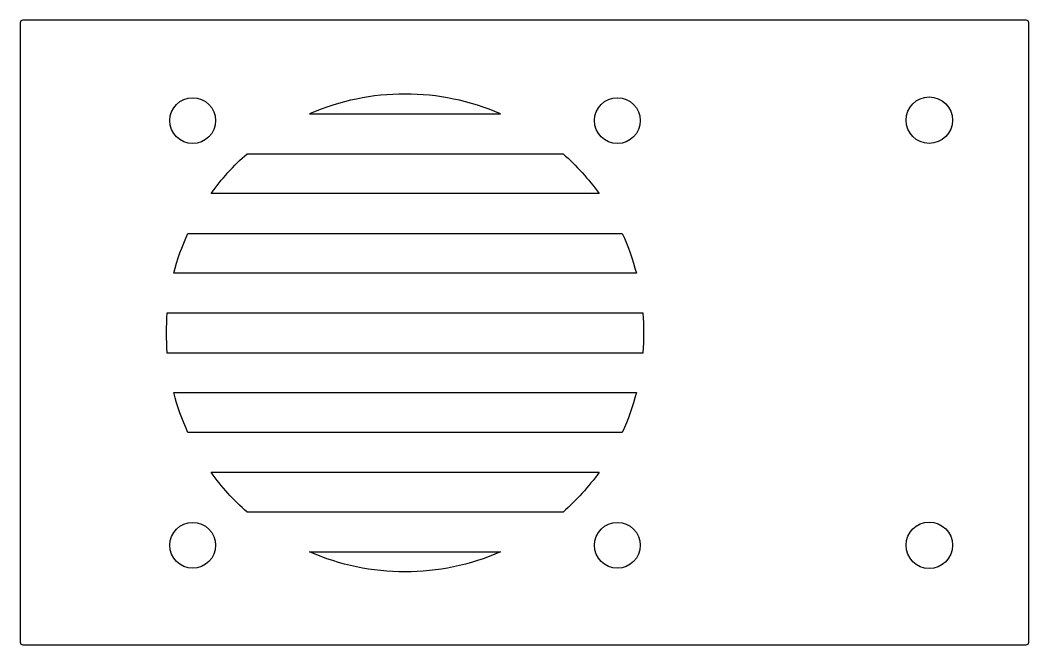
# Model space of a CAD drawing. Header units: millimetres. Extents: x 106 to 182, y 1.5 to 48.6.
import ezdxf

# ---------------------------------------------------------------- set-up
doc = ezdxf.new("R2010")
doc.units = ezdxf.units.MM
doc.layers.get('0').update_dxf_attribs({"linetype": 'CONTINUOUS'})

msp = doc.modelspace()

# ---------------------------------------------------------------- linework, layer by layer
for p, q in [((106, 48.365), (106, 1.7)), ((181.8, 48.565), (106.2, 48.565)), ((182, 1.7), (182, 48.365)), ((106.2, 1.5), (181.8, 1.5, 0))]:
    msp.add_line(p, q)
for points in [[(142.194, 41.5, 0.208514), (127.806, 41.5)], [(123.094, 38.5), (146.906, 38.5, -0.056368), (149.62, 35.5), (120.38, 35.5, -0.056368)], [(152.428, 29.5), (117.572, 29.5, -0.044303), (118.637, 32.5), (151.363, 32.5, -0.044303)], [(117.063, 26.5, 0.041739), (117.063, 23.5), (152.937, 23.5, 0.041739), (152.937, 26.5)], [(117.572, 20.5), (152.428, 20.5, -0.044303), (151.363, 17.5), (118.637, 17.5, -0.044303)], [(120.38, 14.5), (149.62, 14.5, -0.056368), (146.906, 11.5), (123.094, 11.5, -0.056368)], [(127.806, 8.5), (142.194, 8.5, -0.208514)]]:
    msp.add_lwpolyline(points, format="xyb", close=True)
for centre, radius in [((119, 41), 1.725), ((151, 41), 1.725), ((174.5, 41.03), 1.75), ((119, 9), 1.725), ((151, 9), 1.725), ((174.5, 9), 1.75)]:
    msp.add_circle(centre, radius)
for centre, start, end in [((106.2, 48.365), 90, 180), ((181.8, 48.365), 0, 90), ((106.2, 1.7), 180, 270)]:
    msp.add_arc(centre, 0.2, start, end)
at = {"extrusion": (0, -1.86265e-06, 1)}
msp.add_arc((181.8, 1.7, 0), 0.2, -90, 0, dxfattribs=at)

doc.saveas('drawing.dxf')
